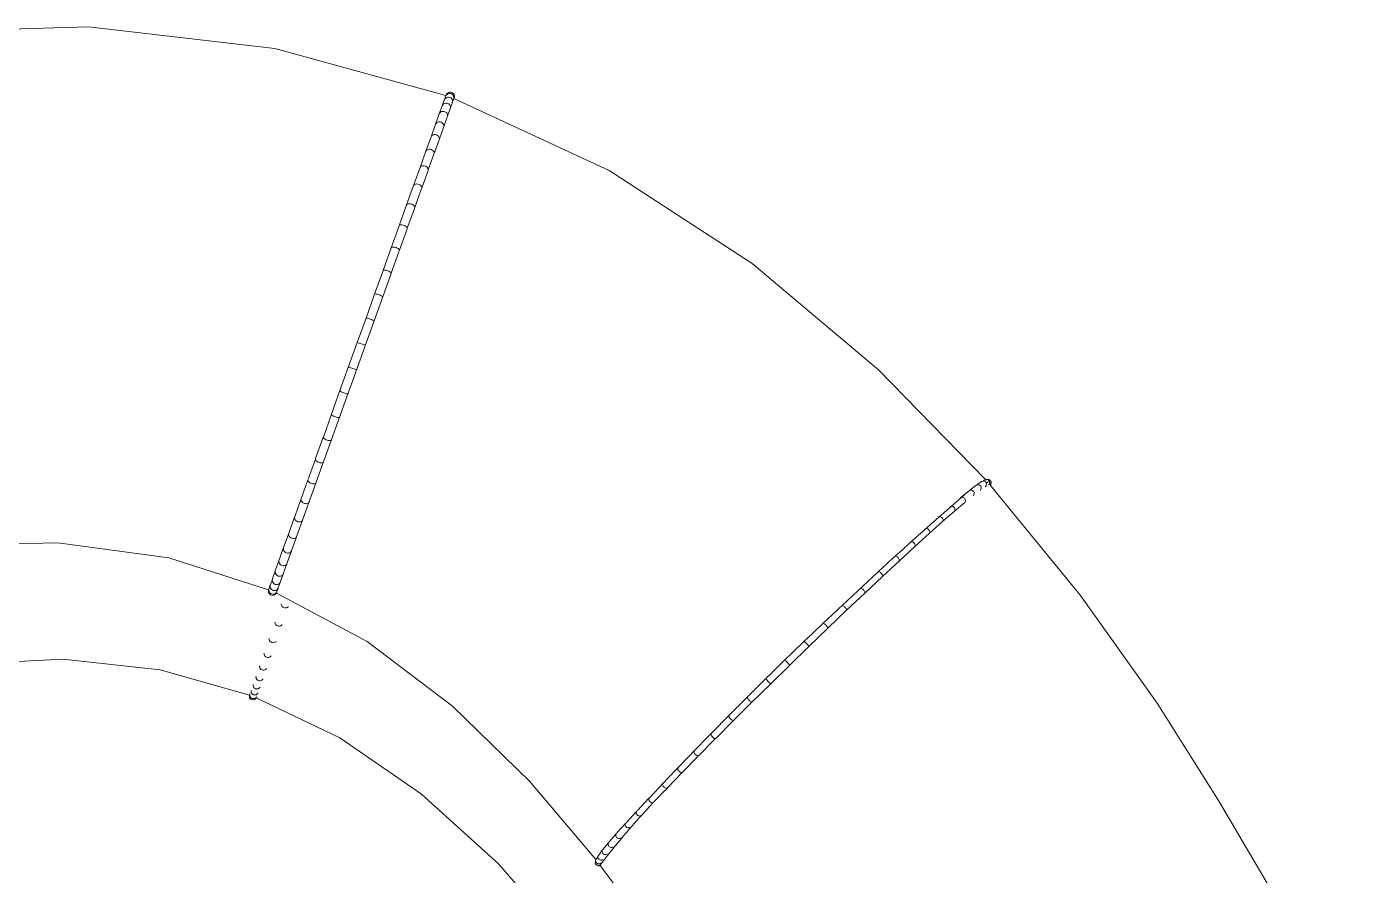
# Model space of a CAD drawing. Header units: millimetres. Extents: x 7998 to 72132, y -12523 to 5591.
# Drawn here: x 64896 to 64947.3, y -7517.2 to -7484.6 of the extents above; entities that cross this region are included whole.
import ezdxf

# ---------------------------------------------------------------- set-up
doc = ezdxf.new("R2010")
doc.units = ezdxf.units.MM
doc.layers.add('Xray_Furniture Temporary', color=23, linetype='Continuous', lineweight=15)

msp = doc.modelspace()

# ---------------------------------------------------------------- linework, layer by layer
at = {"layer": 'Xray_Furniture Temporary', "lineweight": 0}
for p, q in [((64898.342, -7484.629), (64890.963, -7484.844)), ((64905.49, -7485.461), (64898.342, -7484.629)), ((64912.057, -7487.264), (64905.49, -7485.461)), ((64911.996, -7487.429), (64912.045, -7487.292)), ((64912.057, -7487.264), (64912.045, -7487.292)), ((64912.062, -7487.246), (64912.057, -7487.264)), ((64912.068, -7487.255), (64912.057, -7487.264)), ((64912.061, -7487.266), (64912.057, -7487.264)), ((64912.068, -7487.255), (64912.061, -7487.266)), ((64912.084, -7487.208), (64912.062, -7487.246)), ((64912.099, -7487.224), (64912.068, -7487.255)), ((64912.116, -7487.177), (64912.084, -7487.208)), ((64912.137, -7487.202), (64912.099, -7487.224)), ((64912.154, -7487.155), (64912.116, -7487.177)), ((64912.179, -7487.19), (64912.137, -7487.202)), ((64912.196, -7487.143), (64912.154, -7487.155)), ((64912.222, -7487.189), (64912.179, -7487.19)), ((64912.239, -7487.143), (64912.196, -7487.143)), ((64912.264, -7487.2), (64912.222, -7487.189)), ((64912.281, -7487.153), (64912.239, -7487.143)), ((64912.302, -7487.221), (64912.264, -7487.2)), ((64912.318, -7487.174), (64912.281, -7487.153)), ((64912.332, -7487.252), (64912.302, -7487.221)), ((64912.349, -7487.205), (64912.318, -7487.174)), ((64912.353, -7487.289), (64912.332, -7487.252)), ((64912.37, -7487.242), (64912.349, -7487.205)), ((64912.364, -7487.33), (64912.353, -7487.289)), ((64912.381, -7487.284), (64912.37, -7487.242)), ((64912.38, -7487.327), (64912.381, -7487.284)), ((64911.803, -7487.968), (64911.915, -7487.655)), ((64911.915, -7487.655), (64911.991, -7487.447)), ((64911.937, -7487.619), (64911.915, -7487.655)), ((64911.968, -7487.589), (64911.937, -7487.619)), ((64912.005, -7487.568), (64911.968, -7487.589)), ((64911.996, -7487.429), (64911.991, -7487.447)), ((64912.018, -7487.392), (64911.996, -7487.429)), ((64912.047, -7487.557), (64912.005, -7487.568)), ((64912.049, -7487.362), (64912.018, -7487.392)), ((64912.09, -7487.557), (64912.047, -7487.557)), ((64912.087, -7487.34), (64912.049, -7487.362)), ((64912.129, -7487.329), (64912.087, -7487.34)), ((64912.132, -7487.568), (64912.09, -7487.557)), ((64912.12, -7488.051), (64912.221, -7487.778)), ((64912.173, -7487.328), (64912.129, -7487.329)), ((64912.17, -7487.589), (64912.132, -7487.568)), ((64912.2, -7487.619), (64912.17, -7487.589)), ((64912.214, -7487.339), (64912.173, -7487.328)), ((64912.222, -7487.655), (64912.2, -7487.619)), ((64912.252, -7487.36), (64912.214, -7487.339)), ((64912.221, -7487.778), (64912.233, -7487.737)), ((64912.233, -7487.695), (64912.222, -7487.655)), ((64912.233, -7487.737), (64912.298, -7487.559)), ((64912.233, -7487.737), (64912.233, -7487.695)), ((64912.282, -7487.39), (64912.252, -7487.36)), ((64912.304, -7487.427), (64912.282, -7487.39)), ((64912.298, -7487.559), (64912.302, -7487.552)), ((64912.302, -7487.552), (64912.314, -7487.511)), ((64912.314, -7487.468), (64912.304, -7487.427)), ((64912.314, -7487.511), (64912.347, -7487.423)), ((64912.314, -7487.511), (64912.314, -7487.468)), ((64912.347, -7487.423), (64912.352, -7487.416)), ((64912.352, -7487.416), (64912.363, -7487.374)), ((64912.363, -7487.374), (64912.368, -7487.369)), ((64912.363, -7487.374), (64918.326, -7490.14)), ((64912.368, -7487.369), (64912.364, -7487.33)), ((64912.364, -7487.377), (64912.368, -7487.369)), ((64912.368, -7487.369), (64912.38, -7487.327)), ((64911.66, -7488.367), (64911.803, -7487.968)), ((64911.71, -7488.306), (64911.68, -7488.333)), ((64911.747, -7488.287), (64911.71, -7488.306)), ((64911.788, -7488.278), (64911.747, -7488.287)), ((64911.831, -7488.279), (64911.788, -7488.278)), ((64911.824, -7487.933), (64911.803, -7487.968)), ((64911.854, -7487.905), (64911.824, -7487.933)), ((64911.873, -7488.29), (64911.831, -7488.279)), ((64911.891, -7487.885), (64911.854, -7487.905)), ((64911.91, -7488.31), (64911.873, -7488.29)), ((64911.933, -7487.874), (64911.891, -7487.885)), ((64911.941, -7488.339), (64911.91, -7488.31)), ((64911.976, -7487.875), (64911.933, -7487.874)), ((64912.018, -7487.886), (64911.976, -7487.875)), ((64911.976, -7488.451), (64912.106, -7488.097)), ((64912.056, -7487.906), (64912.018, -7487.886)), ((64912.086, -7487.935), (64912.056, -7487.906)), ((64912.108, -7487.971), (64912.086, -7487.935)), ((64912.106, -7488.097), (64912.109, -7488.091)), ((64912.12, -7488.01), (64912.108, -7487.971)), ((64912.109, -7488.091), (64912.12, -7488.051)), ((64912.12, -7488.051), (64912.12, -7488.01)), ((64911.488, -7488.845), (64911.66, -7488.367)), ((64911.508, -7488.814), (64911.488, -7488.845)), ((64911.537, -7488.788), (64911.508, -7488.814)), ((64911.573, -7488.771), (64911.537, -7488.788)), ((64911.614, -7488.763), (64911.573, -7488.771)), ((64911.657, -7488.765), (64911.614, -7488.763)), ((64911.698, -7488.776), (64911.657, -7488.765)), ((64911.68, -7488.333), (64911.66, -7488.367)), ((64911.736, -7488.796), (64911.698, -7488.776)), ((64911.767, -7488.824), (64911.736, -7488.796)), ((64911.79, -7488.857), (64911.767, -7488.824)), ((64911.804, -7488.931), (64911.966, -7488.489)), ((64911.964, -7488.373), (64911.941, -7488.339)), ((64911.976, -7488.412), (64911.964, -7488.373)), ((64911.966, -7488.489), (64911.976, -7488.451)), ((64911.976, -7488.451), (64911.976, -7488.412)), ((64911.289, -7489.4), (64911.488, -7488.845)), ((64911.336, -7489.347), (64911.308, -7489.37)), ((64911.372, -7489.331), (64911.336, -7489.347)), ((64911.412, -7489.325), (64911.372, -7489.331)), ((64911.455, -7489.327), (64911.412, -7489.325)), ((64911.496, -7489.338), (64911.455, -7489.327)), ((64911.534, -7489.358), (64911.496, -7489.338)), ((64911.604, -7489.487), (64911.794, -7488.967)), ((64911.802, -7488.894), (64911.79, -7488.857)), ((64911.794, -7488.967), (64911.804, -7488.931)), ((64911.804, -7488.931), (64911.802, -7488.894)), ((64911.064, -7490.024), (64911.289, -7489.4)), ((64911.308, -7489.37), (64911.289, -7489.4)), ((64911.379, -7490.113), (64911.596, -7489.52)), ((64911.566, -7489.385), (64911.534, -7489.358)), ((64911.589, -7489.417), (64911.566, -7489.385)), ((64911.602, -7489.451), (64911.589, -7489.417)), ((64911.596, -7489.52), (64911.604, -7489.487)), ((64911.604, -7489.487), (64911.602, -7489.451)), ((64910.816, -7490.714), (64911.064, -7490.024)), ((64911.082, -7489.997), (64911.064, -7490.024)), ((64911.11, -7489.977), (64911.082, -7489.997)), ((64911.145, -7489.963), (64911.11, -7489.977)), ((64911.131, -7490.805), (64911.371, -7490.144)), ((64911.185, -7489.958), (64911.145, -7489.963)), ((64911.227, -7489.961), (64911.185, -7489.958)), ((64911.268, -7489.973), (64911.227, -7489.961)), ((64911.306, -7489.992), (64911.268, -7489.973)), ((64911.338, -7490.018), (64911.306, -7489.992)), ((64911.362, -7490.048), (64911.338, -7490.018)), ((64911.376, -7490.08), (64911.362, -7490.048)), ((64911.371, -7490.144), (64911.379, -7490.113)), ((64911.379, -7490.113), (64911.376, -7490.08)), ((64918.326, -7490.14), (64923.812, -7493.713)), ((64910.548, -7491.462), (64910.816, -7490.714)), ((64910.834, -7490.69), (64910.816, -7490.714)), ((64910.86, -7490.672), (64910.834, -7490.69)), ((64910.894, -7490.661), (64910.86, -7490.672)), ((64910.861, -7491.555), (64911.124, -7490.833)), ((64910.933, -7490.657), (64910.894, -7490.661)), ((64910.975, -7490.662), (64910.933, -7490.657)), ((64911.017, -7490.674), (64910.975, -7490.662)), ((64911.055, -7490.692), (64911.017, -7490.674)), ((64911.087, -7490.717), (64911.055, -7490.692)), ((64911.112, -7490.745), (64911.087, -7490.717)), ((64911.127, -7490.775), (64911.112, -7490.745)), ((64911.124, -7490.833), (64911.131, -7490.805)), ((64911.131, -7490.805), (64911.127, -7490.775)), ((64910.261, -7492.26), (64910.548, -7491.462)), ((64910.564, -7491.441), (64910.548, -7491.462)), ((64910.589, -7491.426), (64910.564, -7491.441)), ((64910.574, -7492.356), (64910.844, -7491.614)), ((64910.623, -7491.417), (64910.589, -7491.426)), ((64910.661, -7491.415), (64910.623, -7491.417)), ((64910.702, -7491.421), (64910.661, -7491.415)), ((64910.744, -7491.433), (64910.702, -7491.421)), ((64910.782, -7491.452), (64910.744, -7491.433)), ((64910.815, -7491.475), (64910.782, -7491.452)), ((64910.84, -7491.501), (64910.815, -7491.475)), ((64910.856, -7491.528), (64910.84, -7491.501)), ((64910.844, -7491.614), (64910.856, -7491.58)), ((64910.861, -7491.555), (64910.856, -7491.528)), ((64910.856, -7491.58), (64910.861, -7491.555)), ((64909.959, -7493.101), (64910.261, -7492.26)), ((64910.276, -7492.243), (64910.261, -7492.26)), ((64910.27, -7493.2), (64910.556, -7492.414)), ((64910.3, -7492.231), (64910.276, -7492.243)), ((64910.332, -7492.225), (64910.3, -7492.231)), ((64910.37, -7492.225), (64910.332, -7492.225)), ((64910.411, -7492.232), (64910.37, -7492.225)), ((64910.452, -7492.244), (64910.411, -7492.232)), ((64910.491, -7492.262), (64910.452, -7492.244)), ((64910.524, -7492.284), (64910.491, -7492.262)), ((64910.55, -7492.308), (64910.524, -7492.284)), ((64910.567, -7492.332), (64910.55, -7492.308)), ((64910.556, -7492.414), (64910.565, -7492.39)), ((64910.574, -7492.356), (64910.567, -7492.332)), ((64910.569, -7492.379), (64910.574, -7492.356)), ((64909.644, -7493.978), (64909.959, -7493.101)), ((64909.955, -7494.079), (64910.254, -7493.256)), ((64909.972, -7493.088), (64909.959, -7493.101)), ((64909.996, -7493.079), (64909.972, -7493.088)), ((64910.027, -7493.076), (64909.996, -7493.079)), ((64910.064, -7493.078), (64910.027, -7493.076)), ((64910.104, -7493.086), (64910.064, -7493.078)), ((64910.145, -7493.099), (64910.104, -7493.086)), ((64910.184, -7493.116), (64910.145, -7493.099)), ((64910.218, -7493.136), (64910.184, -7493.116)), ((64910.245, -7493.158), (64910.218, -7493.136)), ((64910.263, -7493.18), (64910.245, -7493.158)), ((64910.254, -7493.256), (64910.263, -7493.231)), ((64910.27, -7493.2), (64910.263, -7493.18)), ((64910.267, -7493.218), (64910.27, -7493.2)), ((64909.656, -7493.968), (64909.644, -7493.978)), ((64909.678, -7493.963), (64909.656, -7493.968)), ((64909.708, -7493.963), (64909.678, -7493.963)), ((64909.744, -7493.968), (64909.708, -7493.963)), ((64909.784, -7493.977), (64909.744, -7493.968)), ((64923.812, -7493.713), (64928.663, -7497.783)), ((64905.55, -7506.324), (64909.938, -7494.134)), ((64909.32, -7494.881), (64909.644, -7493.978)), ((64909.825, -7493.99), (64909.784, -7493.977)), ((64909.864, -7494.007), (64909.825, -7493.99)), ((64909.899, -7494.025), (64909.864, -7494.007)), ((64909.927, -7494.044), (64909.899, -7494.025)), ((64909.946, -7494.063), (64909.927, -7494.044)), ((64909.938, -7494.134), (64909.948, -7494.107)), ((64909.955, -7494.079), (64909.946, -7494.063)), ((64909.953, -7494.093), (64909.955, -7494.079)), ((64908.989, -7495.802), (64909.32, -7494.881)), ((64909.33, -7494.875), (64909.32, -7494.881)), ((64909.351, -7494.874), (64909.33, -7494.875)), ((64909.38, -7494.877), (64909.351, -7494.874)), ((64909.415, -7494.884), (64909.38, -7494.877)), ((64909.455, -7494.895), (64909.415, -7494.884)), ((64909.495, -7494.909), (64909.455, -7494.895)), ((64909.535, -7494.924), (64909.495, -7494.909)), ((64909.57, -7494.941), (64909.535, -7494.924)), ((64909.599, -7494.957), (64909.57, -7494.941)), ((64909.619, -7494.973), (64909.599, -7494.957)), ((64909.629, -7494.985), (64909.619, -7494.973)), ((64909.629, -7494.994), (64909.629, -7494.985)), ((64908.655, -7496.731), (64908.989, -7495.802)), ((64908.998, -7495.8), (64908.989, -7495.802)), ((64909.017, -7495.803), (64908.998, -7495.8)), ((64909.045, -7495.809), (64909.017, -7495.803)), ((64909.079, -7495.818), (64909.045, -7495.809)), ((64909.118, -7495.831), (64909.079, -7495.818)), ((64909.159, -7495.845), (64909.118, -7495.831)), ((64909.199, -7495.86), (64909.159, -7495.845)), ((64909.234, -7495.875), (64909.199, -7495.86)), ((64909.264, -7495.889), (64909.234, -7495.875)), ((64909.286, -7495.9), (64909.264, -7495.889)), ((64909.297, -7495.909), (64909.286, -7495.9)), ((64909.299, -7495.914), (64909.297, -7495.909)), ((64908.321, -7497.661), (64908.655, -7496.731)), ((64908.965, -7496.843), (64908.655, -7496.731)), ((64907.99, -7498.582), (64908.321, -7497.661)), ((64908.327, -7497.668), (64908.321, -7497.661)), ((64908.344, -7497.678), (64908.327, -7497.668)), ((64908.369, -7497.691), (64908.344, -7497.678)), ((64908.402, -7497.706), (64908.369, -7497.691)), ((64908.439, -7497.721), (64908.402, -7497.706)), ((64908.48, -7497.736), (64908.439, -7497.721)), ((64908.52, -7497.749), (64908.48, -7497.736)), ((64908.557, -7497.761), (64908.52, -7497.749)), ((64908.589, -7497.769), (64908.557, -7497.761)), ((64908.613, -7497.774), (64908.589, -7497.769)), ((64908.627, -7497.774), (64908.613, -7497.774)), ((64908.631, -7497.772), (64908.627, -7497.774)), ((64928.663, -7497.783), (64932.759, -7501.995)), ((64907.666, -7499.485), (64907.99, -7498.582)), ((64907.995, -7498.593), (64907.99, -7498.582)), ((64908.01, -7498.607), (64907.995, -7498.593)), ((64908.034, -7498.623), (64908.01, -7498.607)), ((64908.066, -7498.64), (64908.034, -7498.623)), ((64908.103, -7498.657), (64908.066, -7498.64)), ((64908.143, -7498.672), (64908.103, -7498.657)), ((64908.184, -7498.685), (64908.143, -7498.672)), ((64908.222, -7498.695), (64908.184, -7498.685)), ((64908.254, -7498.7), (64908.222, -7498.695)), ((64908.279, -7498.701), (64908.254, -7498.7)), ((64908.296, -7498.698), (64908.279, -7498.701)), ((64908.3, -7498.692), (64908.296, -7498.698)), ((64907.351, -7500.361), (64907.666, -7499.485)), ((64907.669, -7499.5), (64907.666, -7499.485)), ((64907.683, -7499.518), (64907.669, -7499.5)), ((64907.706, -7499.537), (64907.683, -7499.518)), ((64907.737, -7499.556), (64907.706, -7499.537)), ((64907.774, -7499.574), (64907.737, -7499.556)), ((64907.814, -7499.59), (64907.774, -7499.574)), ((64907.854, -7499.602), (64907.814, -7499.59)), ((64907.893, -7499.61), (64907.854, -7499.602)), ((64907.926, -7499.613), (64907.893, -7499.61)), ((64907.953, -7499.611), (64907.926, -7499.613)), ((64907.97, -7499.604), (64907.953, -7499.611)), ((64907.976, -7499.596), (64907.97, -7499.604)), ((64907.056, -7501.18), (64907.349, -7500.367)), ((64907.349, -7500.367), (64907.351, -7500.361)), ((64907.353, -7500.38), (64907.349, -7500.367)), ((64907.365, -7500.402), (64907.353, -7500.38)), ((64907.387, -7500.424), (64907.365, -7500.402)), ((64907.417, -7500.446), (64907.387, -7500.424)), ((64907.454, -7500.465), (64907.417, -7500.446)), ((64907.494, -7500.481), (64907.454, -7500.465)), ((64907.534, -7500.493), (64907.494, -7500.481)), ((64907.573, -7500.499), (64907.534, -7500.493)), ((64907.608, -7500.5), (64907.573, -7500.499)), ((64907.635, -7500.494), (64907.608, -7500.5)), ((64907.654, -7500.483), (64907.635, -7500.494)), ((64907.66, -7500.473), (64907.654, -7500.483)), ((64906.77, -7501.978), (64907.047, -7501.207)), ((64907.047, -7501.207), (64907.049, -7501.202)), ((64907.049, -7501.225), (64907.047, -7501.207)), ((64907.049, -7501.202), (64907.056, -7501.18)), ((64907.06, -7501.25), (64907.049, -7501.225)), ((64907.081, -7501.275), (64907.06, -7501.25)), ((64907.111, -7501.299), (64907.081, -7501.275)), ((64907.147, -7501.32), (64907.111, -7501.299)), ((64907.186, -7501.336), (64907.147, -7501.32)), ((64907.227, -7501.347), (64907.186, -7501.336)), ((64907.267, -7501.352), (64907.227, -7501.347)), ((64907.302, -7501.35), (64907.267, -7501.352)), ((64907.331, -7501.342), (64907.302, -7501.35)), ((64907.352, -7501.33), (64907.331, -7501.342)), ((64907.352, -7501.33), (64907.358, -7501.315)), ((64906.501, -7502.726), (64906.76, -7502.005)), ((64906.76, -7502.005), (64906.762, -7502)), ((64906.761, -7502.027), (64906.76, -7502.005)), ((64906.771, -7502.055), (64906.761, -7502.027)), ((64906.791, -7502.083), (64906.771, -7502.055)), ((64906.82, -7502.109), (64906.791, -7502.083)), ((64906.855, -7502.131), (64906.82, -7502.109)), ((64906.895, -7502.147), (64906.855, -7502.131)), ((64906.936, -7502.158), (64906.895, -7502.147)), ((64906.976, -7502.161), (64906.936, -7502.158)), ((64907.012, -7502.157), (64906.976, -7502.161)), ((64907.042, -7502.146), (64907.012, -7502.157)), ((64907.065, -7502.128), (64907.042, -7502.146)), ((64907.065, -7502.128), (64907.07, -7502.114)), ((64932.419, -7502.207), (64932.618, -7502.069)), ((64932.647, -7502.056), (64932.618, -7502.069)), ((64932.647, -7502.056), (64932.747, -7502)), ((64932.678, -7502.051), (64932.647, -7502.056)), ((64932.709, -7502.054), (64932.678, -7502.051)), ((64932.738, -7502.065), (64932.709, -7502.054)), ((64932.747, -7502), (64932.725, -7502.019)), ((64932.763, -7502.084), (64932.738, -7502.065)), ((64932.759, -7501.995), (64932.747, -7502)), ((64932.777, -7501.987), (64932.759, -7501.995)), ((64932.759, -7501.995), (64932.767, -7502.004)), ((64932.783, -7502.109), (64932.763, -7502.084)), ((64932.808, -7501.982), (64932.777, -7501.987)), ((64932.779, -7502.017), (64932.783, -7502.02)), ((64932.802, -7502.005), (64932.783, -7502.02)), ((64932.783, -7502.02), (64932.797, -7502.034)), ((64932.795, -7502.138), (64932.783, -7502.109)), ((64932.809, -7502.105), (64932.786, -7502.117)), ((64932.8, -7502.17), (64932.795, -7502.138)), ((64932.796, -7502.202), (64932.8, -7502.17)), ((64932.835, -7501.988), (64932.808, -7501.982)), ((64932.856, -7502.106), (64932.809, -7502.105)), ((64932.835, -7501.988), (64932.819, -7501.995)), ((64932.839, -7501.985), (64932.835, -7501.988)), ((64932.844, -7501.987), (64932.839, -7501.985)), ((64932.84, -7502.079), (64932.863, -7502.102)), ((64932.844, -7501.987), (64932.866, -7501.983)), ((64932.869, -7501.996), (64932.844, -7501.987)), ((64932.898, -7501.986), (64932.866, -7501.983)), ((64932.894, -7502.015), (64932.869, -7501.996)), ((64932.882, -7502.059), (64932.877, -7502.059)), ((64932.912, -7502.07), (64932.882, -7502.059)), ((64932.913, -7502.039), (64932.894, -7502.015)), ((64932.895, -7502.189), (64932.914, -7502.163)), ((64932.927, -7501.997), (64932.898, -7501.986)), ((64932.916, -7502.074), (64932.912, -7502.07)), ((64932.926, -7502.069), (64932.913, -7502.039)), ((64932.914, -7502.163), (64932.926, -7502.133)), ((64932.927, -7502.082), (64932.926, -7502.069)), ((64932.926, -7502.133), (64932.93, -7502.1)), ((64932.952, -7502.016), (64932.927, -7501.997)), ((64932.937, -7502.089), (64932.927, -7502.082)), ((64932.93, -7502.1), (64932.927, -7502.082)), ((64932.946, -7502.101), (64932.937, -7502.089)), ((64932.972, -7502.041), (64932.952, -7502.016)), ((64932.953, -7502.19), (64932.972, -7502.164)), ((64932.969, -7502.143), (64932.965, -7502.133)), ((64932.972, -7502.164), (64932.969, -7502.143)), ((64932.969, -7502.207), (64932.973, -7502.175)), ((64932.984, -7502.07), (64932.972, -7502.041)), ((64932.972, -7502.164), (64932.984, -7502.134)), ((64932.973, -7502.175), (64932.972, -7502.164)), ((64932.988, -7502.102), (64932.984, -7502.07)), ((64932.984, -7502.134), (64932.988, -7502.102)), ((64931.817, -7502.687), (64931.796, -7502.704)), ((64931.817, -7502.687), (64932.151, -7502.414)), ((64931.843, -7502.676), (64931.817, -7502.687)), ((64931.872, -7502.672), (64931.843, -7502.676)), ((64931.902, -7502.677), (64931.872, -7502.672)), ((64931.93, -7502.689), (64931.902, -7502.677)), ((64931.955, -7502.708), (64931.93, -7502.689)), ((64932.151, -7502.414), (64932.397, -7502.225)), ((64932.178, -7502.402), (64932.151, -7502.414)), ((64932.208, -7502.397), (64932.178, -7502.402)), ((64932.238, -7502.401), (64932.208, -7502.397)), ((64932.267, -7502.413), (64932.238, -7502.401)), ((64932.292, -7502.432), (64932.267, -7502.413)), ((64932.29, -7502.61), (64932.3, -7502.601)), ((64932.312, -7502.456), (64932.292, -7502.432)), ((64932.3, -7502.601), (64932.317, -7502.576)), ((64932.325, -7502.485), (64932.312, -7502.456)), ((64932.317, -7502.576), (64932.327, -7502.547)), ((64932.33, -7502.516), (64932.325, -7502.485)), ((64932.327, -7502.547), (64932.33, -7502.516)), ((64932.419, -7502.207), (64932.397, -7502.225)), ((64932.447, -7502.195), (64932.419, -7502.207)), ((64932.477, -7502.19), (64932.447, -7502.195)), ((64932.508, -7502.193), (64932.477, -7502.19)), ((64932.537, -7502.205), (64932.508, -7502.193)), ((64932.562, -7502.223), (64932.537, -7502.205)), ((64932.557, -7502.404), (64932.567, -7502.395)), ((64932.582, -7502.248), (64932.562, -7502.223)), ((64932.567, -7502.395), (64932.585, -7502.37)), ((64932.594, -7502.277), (64932.582, -7502.248)), ((64932.585, -7502.37), (64932.596, -7502.34)), ((64932.599, -7502.309), (64932.594, -7502.277)), ((64932.596, -7502.34), (64932.599, -7502.309)), ((64932.755, -7502.266), (64932.766, -7502.258)), ((64932.766, -7502.258), (64932.785, -7502.232)), ((64932.785, -7502.232), (64932.796, -7502.202)), ((64932.885, -7502.197), (64932.895, -7502.189)), ((64932.941, -7502.199), (64932.953, -7502.19)), ((64932.962, -7502.223), (64932.941, -7502.199)), ((64932.962, -7502.223), (64932.969, -7502.207)), ((64936.414, -7506.438), (64932.962, -7502.223)), ((64906.253, -7503.417), (64906.492, -7502.752)), ((64906.492, -7502.752), (64906.494, -7502.748)), ((64906.492, -7502.778), (64906.492, -7502.752)), ((64906.501, -7502.809), (64906.492, -7502.778)), ((64906.52, -7502.839), (64906.501, -7502.809)), ((64906.548, -7502.867), (64906.52, -7502.839)), ((64906.583, -7502.89), (64906.548, -7502.867)), ((64906.622, -7502.907), (64906.583, -7502.89)), ((64906.664, -7502.917), (64906.622, -7502.907)), ((64906.704, -7502.919), (64906.664, -7502.917)), ((64906.741, -7502.913), (64906.704, -7502.919)), ((64906.772, -7502.899), (64906.741, -7502.913)), ((64906.794, -7502.878), (64906.772, -7502.899)), ((64906.794, -7502.878), (64906.797, -7502.876)), ((64906.797, -7502.876), (64906.801, -7502.864)), ((64931.401, -7503.04), (64931.409, -7503.033)), ((64931.42, -7503.025), (64931.409, -7503.033)), ((64931.445, -7503.014), (64931.42, -7503.025)), ((64931.473, -7503.011), (64931.445, -7503.014)), ((64931.502, -7503.016), (64931.473, -7503.011)), ((64931.529, -7503.029), (64931.502, -7503.016)), ((64931.554, -7503.048), (64931.529, -7503.029)), ((64931.574, -7503.072), (64931.554, -7503.048)), ((64931.57, -7503.21), (64931.966, -7502.874)), ((64931.57, -7503.21), (64931.585, -7503.187)), ((64931.588, -7503.1), (64931.574, -7503.072)), ((64931.585, -7503.187), (64931.594, -7503.16)), ((64931.594, -7503.13), (64931.588, -7503.1)), ((64931.594, -7503.16), (64931.594, -7503.13)), ((64931.974, -7502.732), (64931.955, -7502.708)), ((64931.966, -7502.874), (64931.983, -7502.85)), ((64931.988, -7502.761), (64931.974, -7502.732)), ((64931.983, -7502.85), (64931.992, -7502.822)), ((64931.994, -7502.791), (64931.988, -7502.761)), ((64931.992, -7502.822), (64931.994, -7502.791)), ((64906.021, -7504.063), (64906.236, -7503.464)), ((64906.236, -7503.464), (64906.245, -7503.441)), ((64906.243, -7503.471), (64906.246, -7503.438)), ((64906.251, -7503.504), (64906.243, -7503.471)), ((64906.269, -7503.537), (64906.251, -7503.504)), ((64906.296, -7503.566), (64906.269, -7503.537)), ((64906.331, -7503.591), (64906.296, -7503.566)), ((64906.37, -7503.608), (64906.331, -7503.591)), ((64906.412, -7503.617), (64906.37, -7503.608)), ((64906.453, -7503.618), (64906.412, -7503.617)), ((64906.491, -7503.61), (64906.453, -7503.618)), ((64906.522, -7503.594), (64906.491, -7503.61)), ((64906.545, -7503.57), (64906.522, -7503.594)), ((64906.545, -7503.57), (64906.549, -7503.566)), ((64906.549, -7503.566), (64906.552, -7503.556)), ((64930.608, -7504.06), (64931.116, -7503.607)), ((64930.947, -7503.436), (64930.956, -7503.428)), ((64930.956, -7503.428), (64930.964, -7503.422)), ((64930.988, -7503.412), (64930.964, -7503.422)), ((64931.015, -7503.411), (64930.988, -7503.412)), ((64931.043, -7503.416), (64931.015, -7503.411)), ((64931.07, -7503.429), (64931.043, -7503.416)), ((64931.095, -7503.449), (64931.07, -7503.429)), ((64931.115, -7503.473), (64931.095, -7503.449)), ((64931.129, -7503.501), (64931.115, -7503.473)), ((64931.116, -7503.607), (64931.57, -7503.21)), ((64931.116, -7503.607), (64931.13, -7503.585)), ((64931.136, -7503.53), (64931.129, -7503.501)), ((64931.13, -7503.585), (64931.137, -7503.559)), ((64931.137, -7503.559), (64931.136, -7503.53)), ((64906.013, -7504.085), (64905.815, -7504.637)), ((64906.013, -7504.085), (64906.02, -7504.067)), ((64906.017, -7504.098), (64906.02, -7504.067)), ((64906.025, -7504.134), (64906.017, -7504.098)), ((64906.02, -7504.067), (64906.021, -7504.063)), ((64906.042, -7504.169), (64906.025, -7504.134)), ((64906.069, -7504.2), (64906.042, -7504.169)), ((64906.103, -7504.225), (64906.069, -7504.2)), ((64906.143, -7504.242), (64906.103, -7504.225)), ((64906.296, -7504.222), (64906.264, -7504.241)), ((64906.32, -7504.197), (64906.296, -7504.222)), ((64906.324, -7504.19), (64906.32, -7504.197)), ((64906.324, -7504.19), (64906.327, -7504.182)), ((64930.049, -7504.565), (64930.608, -7504.06)), ((64930.454, -7503.876), (64930.44, -7503.888)), ((64930.477, -7503.868), (64930.454, -7503.876)), ((64930.503, -7503.867), (64930.477, -7503.868)), ((64930.53, -7503.874), (64930.503, -7503.867)), ((64930.556, -7503.887), (64930.53, -7503.874)), ((64930.58, -7503.907), (64930.556, -7503.887)), ((64930.6, -7503.931), (64930.58, -7503.907)), ((64930.615, -7503.958), (64930.6, -7503.931)), ((64930.608, -7504.06), (64930.62, -7504.039)), ((64930.624, -7503.987), (64930.615, -7503.958)), ((64930.62, -7504.039), (64930.625, -7504.014)), ((64930.625, -7504.014), (64930.624, -7503.987)), ((64892.717, -7504.525), (64897.16, -7504.413)), ((64897.16, -7504.413), (64901.419, -7504.997)), ((64905.815, -7504.637), (64905.644, -7505.112)), ((64905.818, -7504.654), (64905.815, -7504.637)), ((64905.824, -7504.692), (64905.818, -7504.654)), ((64905.841, -7504.729), (64905.824, -7504.692)), ((64905.867, -7504.761), (64905.841, -7504.729)), ((64906.125, -7504.745), (64906.127, -7504.738)), ((64906.184, -7504.251), (64906.143, -7504.242)), ((64906.226, -7504.251), (64906.184, -7504.251)), ((64906.264, -7504.241), (64906.226, -7504.251)), ((64929.447, -7505.118), (64930.049, -7504.565)), ((64929.894, -7504.383), (64929.882, -7504.393)), ((64929.915, -7504.376), (64929.894, -7504.383)), ((64929.94, -7504.377), (64929.915, -7504.376)), ((64929.966, -7504.384), (64929.94, -7504.377)), ((64929.991, -7504.398), (64929.966, -7504.384)), ((64930.015, -7504.418), (64929.991, -7504.398)), ((64930.035, -7504.442), (64930.015, -7504.418)), ((64930.051, -7504.469), (64930.035, -7504.442)), ((64930.049, -7504.565), (64930.059, -7504.546)), ((64930.06, -7504.496), (64930.051, -7504.469)), ((64930.059, -7504.546), (64930.063, -7504.523)), ((64930.063, -7504.523), (64930.06, -7504.496)), ((64901.419, -7504.997), (64905.248, -7506.216)), ((64905.507, -7505.495), (64905.644, -7505.112)), ((64905.645, -7505.135), (64905.644, -7505.112)), ((64905.651, -7505.175), (64905.645, -7505.135)), ((64905.667, -7505.213), (64905.651, -7505.175)), ((64905.693, -7505.246), (64905.667, -7505.213)), ((64905.727, -7505.273), (64905.693, -7505.246)), ((64905.901, -7504.787), (64905.867, -7504.761)), ((64905.94, -7504.805), (64905.901, -7504.787)), ((64905.947, -7505.239), (64905.923, -7505.262)), ((64905.982, -7504.813), (64905.94, -7504.805)), ((64905.947, -7505.239), (64905.948, -7505.233)), ((64905.948, -7505.233), (64905.953, -7505.223)), ((64905.953, -7505.223), (64905.955, -7505.219)), ((64906.024, -7504.812), (64905.982, -7504.813)), ((64906.063, -7504.801), (64906.024, -7504.812)), ((64906.096, -7504.78), (64906.063, -7504.801)), ((64906.121, -7504.752), (64906.096, -7504.78)), ((64906.121, -7504.752), (64906.125, -7504.745)), ((64928.806, -7505.713), (64929.447, -7505.118)), ((64929.29, -7504.937), (64929.278, -7504.947)), ((64929.31, -7504.932), (64929.29, -7504.937)), ((64929.332, -7504.934), (64929.31, -7504.932)), ((64929.357, -7504.943), (64929.332, -7504.934)), ((64929.382, -7504.957), (64929.357, -7504.943)), ((64929.406, -7504.978), (64929.382, -7504.957)), ((64929.426, -7505.001), (64929.406, -7504.978)), ((64929.442, -7505.027), (64929.426, -7505.001)), ((64929.453, -7505.054), (64929.442, -7505.027)), ((64929.447, -7505.118), (64929.455, -7505.101)), ((64929.457, -7505.079), (64929.453, -7505.054)), ((64929.455, -7505.101), (64929.457, -7505.079)), ((64905.399, -7505.796), (64905.507, -7505.495)), ((64905.501, -7505.535), (64905.507, -7505.495)), ((64905.506, -7505.576), (64905.501, -7505.535)), ((64905.522, -7505.615), (64905.506, -7505.576)), ((64905.548, -7505.65), (64905.522, -7505.615)), ((64905.582, -7505.677), (64905.548, -7505.65)), ((64905.621, -7505.695), (64905.582, -7505.677)), ((64905.663, -7505.703), (64905.621, -7505.695)), ((64905.705, -7505.7), (64905.663, -7505.703)), ((64905.745, -7505.687), (64905.705, -7505.7)), ((64905.766, -7505.291), (64905.727, -7505.273)), ((64905.779, -7505.663), (64905.745, -7505.687)), ((64905.808, -7505.299), (64905.766, -7505.291)), ((64905.805, -7505.632), (64905.779, -7505.663)), ((64905.81, -7505.622), (64905.805, -7505.632)), ((64905.85, -7505.297), (64905.808, -7505.299)), ((64905.889, -7505.284), (64905.85, -7505.297)), ((64905.923, -7505.262), (64905.889, -7505.284)), ((64928.134, -7506.343), (64928.806, -7505.713)), ((64928.648, -7505.533), (64928.638, -7505.541)), ((64928.648, -7505.533), (64928.652, -7505.528)), ((64928.666, -7505.53), (64928.652, -7505.528)), ((64928.687, -7505.533), (64928.666, -7505.53)), ((64928.71, -7505.543), (64928.687, -7505.533)), ((64928.734, -7505.559), (64928.71, -7505.543)), ((64928.758, -7505.579), (64928.734, -7505.559)), ((64928.778, -7505.603), (64928.758, -7505.579)), ((64928.795, -7505.628), (64928.778, -7505.603)), ((64928.807, -7505.653), (64928.795, -7505.628)), ((64928.806, -7505.713), (64928.813, -7505.697)), ((64928.813, -7505.677), (64928.807, -7505.653)), ((64928.813, -7505.697), (64928.813, -7505.677)), ((64905.241, -7506.26), (64905.248, -7506.216)), ((64905.245, -7506.304), (64905.241, -7506.26)), ((64905.248, -7506.216), (64905.264, -7506.17)), ((64905.258, -7506.213), (64905.264, -7506.17)), ((64905.258, -7506.217), (64905.258, -7506.213)), ((64905.262, -7506.257), (64905.258, -7506.217)), ((64905.258, -7506.217), (64905.274, -7506.224)), ((64905.277, -7506.298), (64905.262, -7506.257)), ((64905.264, -7506.17), (64905.266, -7506.165)), ((64905.266, -7506.165), (64905.314, -7506.033)), ((64905.307, -7506.076), (64905.314, -7506.033)), ((64905.311, -7506.119), (64905.307, -7506.076)), ((64905.327, -7506.16), (64905.311, -7506.119)), ((64905.317, -7506.025), (64905.395, -7505.808)), ((64905.352, -7506.195), (64905.327, -7506.16)), ((64905.385, -7506.223), (64905.352, -7506.195)), ((64905.424, -7506.242), (64905.385, -7506.223)), ((64905.388, -7505.849), (64905.395, -7505.808)), ((64905.393, -7505.892), (64905.388, -7505.849)), ((64905.409, -7505.932), (64905.393, -7505.892)), ((64905.434, -7505.967), (64905.409, -7505.932)), ((64905.467, -7506.249), (64905.424, -7506.242)), ((64905.468, -7505.994), (64905.434, -7505.967)), ((64905.509, -7506.245), (64905.467, -7506.249)), ((64905.507, -7506.013), (64905.468, -7505.994)), ((64905.549, -7506.02), (64905.507, -7506.013)), ((64905.549, -7506.231), (64905.509, -7506.245)), ((64905.591, -7506.017), (64905.549, -7506.02)), ((64905.584, -7506.206), (64905.549, -7506.231)), ((64905.611, -7506.172), (64905.584, -7506.206)), ((64905.631, -7506.003), (64905.591, -7506.017)), ((64905.611, -7506.172), (64905.614, -7506.166)), ((64905.614, -7506.166), (64905.616, -7506.161)), ((64905.665, -7505.978), (64905.631, -7506.003)), ((64905.692, -7505.946), (64905.665, -7505.978)), ((64905.698, -7505.934), (64905.692, -7505.946)), ((64927.974, -7506.165), (64927.966, -7506.172)), ((64927.989, -7506.164), (64927.974, -7506.165)), ((64928.009, -7506.169), (64927.989, -7506.164)), ((64928.031, -7506.18), (64928.009, -7506.169)), ((64928.054, -7506.197), (64928.031, -7506.18)), ((64928.077, -7506.217), (64928.054, -7506.197)), ((64928.098, -7506.241), (64928.077, -7506.217)), ((64928.116, -7506.265), (64928.098, -7506.241)), ((64928.129, -7506.289), (64928.116, -7506.265)), ((64905.26, -7506.345), (64905.245, -7506.304)), ((64905.285, -7506.381), (64905.26, -7506.345)), ((64905.302, -7506.334), (64905.277, -7506.298)), ((64905.319, -7506.409), (64905.285, -7506.381)), ((64905.335, -7506.362), (64905.302, -7506.334)), ((64905.358, -7506.427), (64905.319, -7506.409)), ((64905.374, -7506.381), (64905.335, -7506.362)), ((64905.4, -7506.435), (64905.358, -7506.427)), ((64905.417, -7506.388), (64905.374, -7506.381)), ((64905.443, -7506.431), (64905.4, -7506.435)), ((64905.459, -7506.384), (64905.417, -7506.388)), ((64905.483, -7506.415), (64905.443, -7506.431)), ((64905.499, -7506.369), (64905.459, -7506.384)), ((64905.518, -7506.39), (64905.483, -7506.415)), ((64905.534, -7506.343), (64905.499, -7506.369)), ((64905.545, -7506.356), (64905.518, -7506.39)), ((64905.539, -7506.338), (64905.534, -7506.343)), ((64905.561, -7506.31), (64905.539, -7506.338)), ((64905.55, -7506.344), (64905.539, -7506.338)), ((64905.55, -7506.344), (64905.545, -7506.356)), ((64909.028, -7508.207), (64905.55, -7506.344)), ((64905.567, -7506.298), (64905.561, -7506.31)), ((64905.738, -7506.785), (64905.741, -7506.768)), ((64905.742, -7506.811), (64905.738, -7506.785)), ((64927.435, -7507.004), (64928.134, -7506.343)), ((64928.136, -7506.311), (64928.129, -7506.289)), ((64928.134, -7506.343), (64928.138, -7506.33)), ((64928.138, -7506.33), (64928.136, -7506.311)), ((64939.348, -7510.572), (64936.414, -7506.438)), ((64905.756, -7506.836), (64905.742, -7506.811)), ((64905.777, -7506.86), (64905.756, -7506.836)), ((64905.806, -7506.881), (64905.777, -7506.86)), ((64905.838, -7506.897), (64905.806, -7506.881)), ((64905.874, -7506.906), (64905.838, -7506.897)), ((64905.909, -7506.91), (64905.874, -7506.906)), ((64905.942, -7506.906), (64905.909, -7506.91)), ((64905.97, -7506.896), (64905.942, -7506.906)), ((64905.992, -7506.881), (64905.97, -7506.896)), ((64906.001, -7506.869), (64905.992, -7506.881)), ((64906.001, -7506.869), (64906.004, -7506.862)), ((64926.718, -7507.69), (64927.435, -7507.004)), ((64927.274, -7506.828), (64927.268, -7506.832)), ((64927.287, -7506.829), (64927.274, -7506.828)), ((64927.305, -7506.836), (64927.287, -7506.829)), ((64927.325, -7506.848), (64927.305, -7506.836)), ((64927.348, -7506.865), (64927.325, -7506.848)), ((64927.37, -7506.886), (64927.348, -7506.865)), ((64927.392, -7506.91), (64927.37, -7506.886)), ((64927.41, -7506.934), (64927.392, -7506.91)), ((64927.424, -7506.956), (64927.41, -7506.934)), ((64927.434, -7506.977), (64927.424, -7506.956)), ((64927.437, -7506.993), (64927.434, -7506.977)), ((64927.435, -7507.004), (64927.437, -7506.993)), ((64905.494, -7507.481), (64905.496, -7507.468)), ((64905.497, -7507.509), (64905.494, -7507.481)), ((64905.496, -7507.468), (64905.497, -7507.463)), ((64905.51, -7507.537), (64905.497, -7507.509)), ((64905.531, -7507.563), (64905.51, -7507.537)), ((64905.559, -7507.584), (64905.531, -7507.563)), ((64905.592, -7507.6), (64905.559, -7507.584)), ((64905.627, -7507.61), (64905.592, -7507.6)), ((64905.663, -7507.612), (64905.627, -7507.61)), ((64905.696, -7507.608), (64905.663, -7507.612)), ((64905.725, -7507.596), (64905.696, -7507.608)), ((64905.747, -7507.578), (64905.725, -7507.596)), ((64905.758, -7507.564), (64905.747, -7507.578)), ((64905.758, -7507.564), (64905.76, -7507.557)), ((64925.989, -7508.392), (64926.718, -7507.69)), ((64926.555, -7507.515), (64926.55, -7507.517)), ((64926.566, -7507.518), (64926.555, -7507.515)), ((64926.582, -7507.526), (64926.566, -7507.518)), ((64926.601, -7507.54), (64926.582, -7507.526)), ((64926.622, -7507.558), (64926.601, -7507.54)), ((64926.644, -7507.58), (64926.622, -7507.558)), ((64926.666, -7507.603), (64926.644, -7507.58)), ((64926.685, -7507.626), (64926.666, -7507.603)), ((64926.701, -7507.647), (64926.685, -7507.626)), ((64926.712, -7507.666), (64926.701, -7507.647)), ((64926.718, -7507.68), (64926.712, -7507.666)), ((64926.718, -7507.69), (64926.718, -7507.68)), ((64905.269, -7508.116), (64905.273, -7508.112)), ((64905.276, -7508.142), (64905.269, -7508.116)), ((64905.273, -7508.112), (64905.276, -7508.096)), ((64905.276, -7508.096), (64905.277, -7508.093)), ((64905.288, -7508.171), (64905.276, -7508.142)), ((64905.309, -7508.198), (64905.288, -7508.171)), ((64905.336, -7508.221), (64905.309, -7508.198)), ((64905.368, -7508.237), (64905.336, -7508.221)), ((64905.404, -7508.247), (64905.368, -7508.237)), ((64905.44, -7508.248), (64905.404, -7508.247)), ((64905.473, -7508.242), (64905.44, -7508.248)), ((64905.503, -7508.229), (64905.473, -7508.242)), ((64905.526, -7508.209), (64905.503, -7508.229)), ((64905.537, -7508.192), (64905.526, -7508.209)), ((64905.537, -7508.192), (64905.539, -7508.187)), ((64912.308, -7510.682), (64909.028, -7508.207)), ((64925.833, -7508.224), (64925.824, -7508.219)), ((64925.846, -7508.234), (64925.833, -7508.224)), ((64925.864, -7508.249), (64925.846, -7508.234)), ((64925.885, -7508.268), (64925.864, -7508.249)), ((64925.907, -7508.29), (64925.885, -7508.268)), ((64925.928, -7508.313), (64925.907, -7508.29)), ((64925.948, -7508.335), (64925.928, -7508.313)), ((64905.074, -7508.671), (64905.08, -7508.654)), ((64905.079, -7508.703), (64905.074, -7508.671)), ((64905.091, -7508.734), (64905.079, -7508.703)), ((64905.111, -7508.762), (64905.091, -7508.734)), ((64905.138, -7508.785), (64905.111, -7508.762)), ((64905.17, -7508.802), (64905.138, -7508.785)), ((64905.206, -7508.811), (64905.17, -7508.802)), ((64905.242, -7508.812), (64905.206, -7508.811)), ((64905.276, -7508.805), (64905.242, -7508.812)), ((64905.306, -7508.79), (64905.276, -7508.805)), ((64905.33, -7508.768), (64905.306, -7508.79)), ((64905.335, -7508.768), (64905.33, -7508.768)), ((64905.335, -7508.768), (64905.341, -7508.75)), ((64905.341, -7508.75), (64905.343, -7508.746)), ((64925.254, -7509.104), (64925.989, -7508.392)), ((64925.965, -7508.355), (64925.948, -7508.335)), ((64925.978, -7508.372), (64925.965, -7508.355)), ((64925.986, -7508.385), (64925.978, -7508.372)), ((64925.989, -7508.392), (64925.986, -7508.385)), ((64897.355, -7508.883), (64893.487, -7509.076)), ((64901.091, -7509.293), (64897.355, -7508.883)), ((64904.517, -7510.262), (64901.091, -7509.293)), ((64904.907, -7509.15), (64904.912, -7509.135)), ((64904.907, -7509.154), (64904.907, -7509.15)), ((64904.909, -7509.188), (64904.907, -7509.154)), ((64904.92, -7509.22), (64904.909, -7509.188)), ((64904.94, -7509.249), (64904.92, -7509.22)), ((64904.967, -7509.273), (64904.94, -7509.249)), ((64904.999, -7509.29), (64904.967, -7509.273)), ((64905.035, -7509.299), (64904.999, -7509.29)), ((64905.071, -7509.3), (64905.035, -7509.299)), ((64905.106, -7509.292), (64905.071, -7509.3)), ((64905.136, -7509.275), (64905.106, -7509.292)), ((64905.16, -7509.252), (64905.136, -7509.275)), ((64905.16, -7509.252), (64905.167, -7509.247)), ((64905.167, -7509.247), (64905.172, -7509.232)), ((64924.523, -7509.82), (64925.254, -7509.104)), ((64925.254, -7509.104), (64925.087, -7508.932)), ((64904.656, -7509.872), (64904.661, -7509.85)), ((64904.657, -7509.908), (64904.656, -7509.872)), ((64904.766, -7509.556), (64904.771, -7509.536)), ((64904.768, -7509.591), (64904.766, -7509.556)), ((64904.779, -7509.624), (64904.768, -7509.591)), ((64904.798, -7509.654), (64904.779, -7509.624)), ((64904.825, -7509.679), (64904.798, -7509.654)), ((64904.857, -7509.696), (64904.825, -7509.679)), ((64904.893, -7509.705), (64904.857, -7509.696)), ((64904.929, -7509.705), (64904.893, -7509.705)), ((64904.964, -7509.696), (64904.929, -7509.705)), ((64904.995, -7509.679), (64904.964, -7509.696)), ((64905.019, -7509.654), (64904.995, -7509.679)), ((64905.019, -7509.654), (64905.027, -7509.645)), ((64905.027, -7509.645), (64905.032, -7509.633)), ((64923.8, -7510.533), (64924.523, -7509.82)), ((64924.358, -7509.66), (64924.355, -7509.649)), ((64924.369, -7509.674), (64924.358, -7509.66)), ((64924.383, -7509.693), (64924.369, -7509.674)), ((64924.402, -7509.714), (64924.383, -7509.693)), ((64924.423, -7509.736), (64924.402, -7509.714)), ((64924.445, -7509.758), (64924.423, -7509.736)), ((64924.467, -7509.779), (64924.445, -7509.758)), ((64924.487, -7509.796), (64924.467, -7509.779)), ((64924.503, -7509.81), (64924.487, -7509.796)), ((64924.516, -7509.818), (64924.503, -7509.81)), ((64924.523, -7509.82), (64924.516, -7509.818)), ((64904.511, -7510.285), (64904.517, -7510.262)), ((64904.512, -7510.322), (64904.511, -7510.285)), ((64904.522, -7510.357), (64904.512, -7510.322)), ((64904.528, -7510.265), (64904.517, -7510.262)), ((64904.541, -7510.389), (64904.522, -7510.357)), ((64904.527, -7510.238), (64904.533, -7510.215)), ((64904.528, -7510.265), (64904.527, -7510.238)), ((64904.528, -7510.275), (64904.528, -7510.265)), ((64904.538, -7510.31), (64904.528, -7510.275)), ((64904.557, -7510.342), (64904.538, -7510.31)), ((64904.584, -7510.367), (64904.557, -7510.342)), ((64904.576, -7510.1), (64904.581, -7510.077)), ((64904.577, -7510.136), (64904.576, -7510.1)), ((64904.587, -7510.171), (64904.577, -7510.136)), ((64904.616, -7510.385), (64904.584, -7510.367)), ((64904.606, -7510.202), (64904.587, -7510.171)), ((64904.632, -7510.228), (64904.606, -7510.202)), ((64904.651, -7510.394), (64904.616, -7510.385)), ((64904.665, -7510.245), (64904.632, -7510.228)), ((64904.667, -7509.942), (64904.657, -7509.908)), ((64904.7, -7510.254), (64904.665, -7510.245)), ((64904.686, -7509.973), (64904.667, -7509.942)), ((64904.713, -7509.998), (64904.686, -7509.973)), ((64904.723, -7510.382), (64904.688, -7510.393)), ((64904.737, -7510.253), (64904.7, -7510.254)), ((64904.745, -7510.015), (64904.713, -7509.998)), ((64904.755, -7510.363), (64904.723, -7510.382)), ((64904.772, -7510.243), (64904.737, -7510.253)), ((64904.764, -7510.383), (64904.738, -7510.41)), ((64904.781, -7510.024), (64904.745, -7510.015)), ((64904.764, -7510.354), (64904.755, -7510.363)), ((64904.78, -7510.337), (64904.764, -7510.354)), ((64904.764, -7510.354), (64904.776, -7510.361)), ((64904.776, -7510.361), (64904.764, -7510.383)), ((64904.803, -7510.225), (64904.772, -7510.243)), ((64904.776, -7510.361), (64907.988, -7511.897)), ((64904.793, -7510.313), (64904.78, -7510.337)), ((64904.817, -7510.024), (64904.781, -7510.024)), ((64904.829, -7510.198), (64904.803, -7510.225)), ((64904.852, -7510.014), (64904.817, -7510.024)), ((64904.829, -7510.198), (64904.839, -7510.181)), ((64904.839, -7510.181), (64904.841, -7510.176)), ((64904.884, -7509.996), (64904.852, -7510.014)), ((64904.909, -7509.97), (64904.884, -7509.996)), ((64904.921, -7509.948), (64904.909, -7509.97)), ((64923.629, -7510.366), (64923.632, -7510.362)), ((64923.632, -7510.377), (64923.629, -7510.366)), ((64923.64, -7510.393), (64923.632, -7510.377)), ((64904.567, -7510.414), (64904.541, -7510.389)), ((64904.599, -7510.432), (64904.567, -7510.414)), ((64904.635, -7510.441), (64904.599, -7510.432)), ((64904.672, -7510.44), (64904.635, -7510.441)), ((64904.688, -7510.393), (64904.651, -7510.394)), ((64904.707, -7510.429), (64904.672, -7510.44)), ((64904.738, -7510.41), (64904.707, -7510.429)), ((64915.262, -7513.553), (64912.308, -7510.682)), ((64923.093, -7511.236), (64923.8, -7510.533)), ((64923.653, -7510.413), (64923.64, -7510.393)), ((64923.671, -7510.435), (64923.653, -7510.413)), ((64923.692, -7510.457), (64923.671, -7510.435)), ((64923.714, -7510.479), (64923.692, -7510.457)), ((64923.737, -7510.499), (64923.714, -7510.479)), ((64923.758, -7510.515), (64923.737, -7510.499)), ((64923.776, -7510.527), (64923.758, -7510.515)), ((64923.79, -7510.533), (64923.776, -7510.527)), ((64923.8, -7510.533), (64923.79, -7510.533)), ((64941.713, -7514.304), (64939.348, -7510.572)), ((64922.409, -7511.922), (64923.093, -7511.236)), ((64922.92, -7511.071), (64922.925, -7511.064)), ((64922.921, -7511.084), (64922.92, -7511.071)), ((64922.927, -7511.102), (64922.921, -7511.084)), ((64922.939, -7511.122), (64922.927, -7511.102)), ((64922.956, -7511.145), (64922.939, -7511.122)), ((64922.976, -7511.168), (64922.956, -7511.145)), ((64922.999, -7511.19), (64922.976, -7511.168)), ((64923.023, -7511.209), (64922.999, -7511.19)), ((64923.045, -7511.224), (64923.023, -7511.209)), ((64923.065, -7511.234), (64923.045, -7511.224)), ((64923.081, -7511.238), (64923.065, -7511.234)), ((64923.093, -7511.236), (64923.081, -7511.238)), ((64907.988, -7511.897), (64911.121, -7514.052)), ((64922.233, -7511.774), (64922.235, -7511.758)), ((64922.238, -7511.793), (64922.233, -7511.774)), ((64922.235, -7511.758), (64922.241, -7511.75)), ((64922.248, -7511.815), (64922.238, -7511.793)), ((64922.264, -7511.839), (64922.248, -7511.815)), ((64922.284, -7511.862), (64922.264, -7511.839)), ((64922.307, -7511.884), (64922.284, -7511.862)), ((64922.331, -7511.902), (64922.307, -7511.884)), ((64922.355, -7511.916), (64922.331, -7511.902)), ((64922.377, -7511.924), (64922.355, -7511.916)), ((64922.395, -7511.926), (64922.377, -7511.924)), ((64922.409, -7511.922), (64922.395, -7511.926)), ((64922.4, -7511.931), (64922.409, -7511.922)), ((64921.575, -7512.439), (64921.579, -7512.422)), ((64921.579, -7512.422), (64921.587, -7512.412)), ((64921.755, -7512.585), (64922.38, -7511.951)), ((64921.136, -7513.217), (64921.727, -7512.613)), ((64921.578, -7512.46), (64921.575, -7512.439)), ((64921.588, -7512.484), (64921.578, -7512.46)), ((64921.603, -7512.508), (64921.588, -7512.484)), ((64921.623, -7512.532), (64921.603, -7512.508)), ((64921.646, -7512.554), (64921.623, -7512.532)), ((64921.671, -7512.571), (64921.646, -7512.554)), ((64921.696, -7512.584), (64921.671, -7512.571)), ((64921.719, -7512.59), (64921.696, -7512.584)), ((64921.739, -7512.591), (64921.719, -7512.59)), ((64921.755, -7512.585), (64921.739, -7512.591)), ((64920.558, -7513.814), (64921.109, -7513.244)), ((64920.954, -7513.075), (64920.959, -7513.056)), ((64920.955, -7513.098), (64920.954, -7513.075)), ((64920.963, -7513.122), (64920.955, -7513.098)), ((64920.959, -7513.056), (64920.969, -7513.044)), ((64920.978, -7513.148), (64920.963, -7513.122)), ((64920.997, -7513.172), (64920.978, -7513.148)), ((64921.02, -7513.193), (64920.997, -7513.172)), ((64921.046, -7513.21), (64921.02, -7513.193)), ((64921.072, -7513.221), (64921.046, -7513.21)), ((64921.097, -7513.226), (64921.072, -7513.221)), ((64921.119, -7513.225), (64921.097, -7513.226)), ((64921.127, -7513.225), (64921.119, -7513.225)), ((64921.127, -7513.225), (64921.136, -7513.217)), ((64917.813, -7516.566), (64915.262, -7513.553)), ((64920.374, -7513.675), (64920.381, -7513.654)), ((64920.374, -7513.699), (64920.374, -7513.675)), ((64920.381, -7513.725), (64920.374, -7513.699)), ((64920.381, -7513.654), (64920.393, -7513.64)), ((64920.394, -7513.751), (64920.381, -7513.725)), ((64920.414, -7513.775), (64920.394, -7513.751)), ((64920.437, -7513.796), (64920.414, -7513.775)), ((64920.463, -7513.812), (64920.437, -7513.796)), ((64920.49, -7513.823), (64920.463, -7513.812)), ((64920.516, -7513.826), (64920.49, -7513.823)), ((64920.54, -7513.823), (64920.516, -7513.826)), ((64920.55, -7513.822), (64920.54, -7513.823)), ((64920.55, -7513.822), (64920.558, -7513.814)), ((64911.121, -7514.052), (64914.068, -7516.732)), ((64919.404, -7514.683), (64919.849, -7514.21)), ((64919.84, -7514.258), (64919.841, -7514.233)), ((64919.846, -7514.285), (64919.84, -7514.258)), ((64919.841, -7514.233), (64919.849, -7514.21)), ((64919.859, -7514.312), (64919.846, -7514.285)), ((64919.849, -7514.21), (64919.865, -7514.193)), ((64919.878, -7514.337), (64919.859, -7514.312)), ((64919.901, -7514.357), (64919.878, -7514.337)), ((64919.928, -7514.373), (64919.901, -7514.357)), ((64919.956, -7514.382), (64919.928, -7514.373)), ((64919.984, -7514.385), (64919.956, -7514.382)), ((64920.008, -7514.38), (64919.984, -7514.385)), ((64920.02, -7514.377), (64920.008, -7514.38)), ((64920.02, -7514.377), (64920.027, -7514.37)), ((64941.713, -7514.304), (64947.264, -7523.725)), ((64918.983, -7515.14), (64919.371, -7514.719)), ((64919.359, -7514.769), (64919.362, -7514.743)), ((64919.364, -7514.797), (64919.359, -7514.769)), ((64919.362, -7514.743), (64919.371, -7514.719)), ((64919.377, -7514.825), (64919.364, -7514.797)), ((64919.371, -7514.719), (64919.388, -7514.7)), ((64919.396, -7514.85), (64919.377, -7514.825)), ((64919.419, -7514.87), (64919.396, -7514.85)), ((64919.447, -7514.885), (64919.419, -7514.87)), ((64919.475, -7514.894), (64919.447, -7514.885)), ((64919.504, -7514.895), (64919.475, -7514.894)), ((64919.53, -7514.889), (64919.504, -7514.895)), ((64919.543, -7514.884), (64919.53, -7514.889)), ((64919.549, -7514.878), (64919.543, -7514.884)), ((64918.622, -7515.54), (64918.951, -7515.176)), ((64918.936, -7515.228), (64918.94, -7515.201)), ((64918.941, -7515.257), (64918.936, -7515.228)), ((64918.94, -7515.201), (64918.951, -7515.176)), ((64918.952, -7515.285), (64918.941, -7515.257)), ((64918.951, -7515.176), (64918.968, -7515.155)), ((64918.971, -7515.31), (64918.952, -7515.285)), ((64918.995, -7515.331), (64918.971, -7515.31)), ((64919.023, -7515.345), (64918.995, -7515.331)), ((64919.052, -7515.353), (64919.023, -7515.345)), ((64919.082, -7515.353), (64919.052, -7515.353)), ((64919.109, -7515.346), (64919.082, -7515.353)), ((64919.122, -7515.34), (64919.109, -7515.346)), ((64919.128, -7515.334), (64919.122, -7515.34)), ((64918.067, -7516.193), (64918.295, -7515.917)), ((64918.277, -7515.973), (64918.282, -7515.944)), ((64918.28, -7516.004), (64918.277, -7515.973)), ((64918.291, -7516.032), (64918.28, -7516.004)), ((64918.282, -7515.944), (64918.295, -7515.917)), ((64918.295, -7515.917), (64918.314, -7515.894)), ((64918.314, -7515.894), (64918.59, -7515.576)), ((64918.574, -7515.631), (64918.578, -7515.602)), ((64918.578, -7515.661), (64918.574, -7515.631)), ((64918.578, -7515.602), (64918.59, -7515.576)), ((64918.589, -7515.689), (64918.578, -7515.661)), ((64918.608, -7515.714), (64918.589, -7515.689)), ((64918.59, -7515.576), (64918.609, -7515.555)), ((64918.632, -7515.735), (64918.608, -7515.714)), ((64918.66, -7515.749), (64918.632, -7515.735)), ((64918.69, -7515.756), (64918.66, -7515.749)), ((64918.72, -7515.755), (64918.69, -7515.756)), ((64918.749, -7515.747), (64918.72, -7515.755)), ((64918.763, -7515.739), (64918.749, -7515.747)), ((64918.767, -7515.735), (64918.763, -7515.739)), ((64917.822, -7516.545), (64917.834, -7516.531)), ((64917.834, -7516.531), (64917.896, -7516.431)), ((64917.89, -7516.462), (64917.896, -7516.431)), ((64917.892, -7516.493), (64917.89, -7516.462)), ((64917.903, -7516.522), (64917.892, -7516.493)), ((64917.896, -7516.431), (64917.909, -7516.403)), ((64917.921, -7516.548), (64917.903, -7516.522)), ((64917.909, -7516.403), (64918.067, -7516.193)), ((64918.048, -7516.251), (64918.054, -7516.22)), ((64918.051, -7516.282), (64918.048, -7516.251)), ((64918.062, -7516.311), (64918.051, -7516.282)), ((64918.054, -7516.22), (64918.067, -7516.193)), ((64918.08, -7516.336), (64918.062, -7516.311)), ((64918.104, -7516.356), (64918.08, -7516.336)), ((64918.133, -7516.37), (64918.104, -7516.356)), ((64918.164, -7516.376), (64918.133, -7516.37)), ((64918.196, -7516.373), (64918.164, -7516.376)), ((64918.225, -7516.363), (64918.196, -7516.373)), ((64918.242, -7516.352), (64918.225, -7516.363)), ((64918.309, -7516.058), (64918.291, -7516.032)), ((64918.333, -7516.078), (64918.309, -7516.058)), ((64918.362, -7516.092), (64918.333, -7516.078)), ((64918.393, -7516.098), (64918.362, -7516.092)), ((64918.424, -7516.096), (64918.393, -7516.098)), ((64918.453, -7516.087), (64918.424, -7516.096)), ((64918.46, -7516.087), (64918.453, -7516.087)), ((64918.46, -7516.087), (64918.467, -7516.079)), ((64918.471, -7516.076), (64918.467, -7516.079)), ((64914.068, -7516.732), (64916.733, -7519.772)), ((64917.787, -7516.678), (64917.793, -7516.646)), ((64917.789, -7516.709), (64917.787, -7516.678)), ((64917.799, -7516.739), (64917.789, -7516.709)), ((64917.793, -7516.646), (64917.802, -7516.605)), ((64917.793, -7516.646), (64917.804, -7516.625)), ((64917.817, -7516.765), (64917.799, -7516.739)), ((64917.802, -7516.605), (64917.808, -7516.574)), ((64917.804, -7516.625), (64917.802, -7516.605)), ((64917.804, -7516.636), (64917.804, -7516.625)), ((64917.815, -7516.666), (64917.804, -7516.636)), ((64917.808, -7516.574), (64917.813, -7516.566)), ((64917.813, -7516.566), (64917.822, -7516.545)), ((64917.833, -7516.691), (64917.815, -7516.666)), ((64917.842, -7516.785), (64917.817, -7516.765)), ((64917.857, -7516.711), (64917.833, -7516.691)), ((64917.871, -7516.798), (64917.842, -7516.785)), ((64917.886, -7516.724), (64917.857, -7516.711)), ((64917.902, -7516.803), (64917.871, -7516.798)), ((64917.9, -7516.786), (64917.877, -7516.767)), ((64917.918, -7516.73), (64917.886, -7516.724)), ((64917.905, -7516.788), (64917.9, -7516.786)), ((64917.933, -7516.8), (64917.902, -7516.803)), ((64917.95, -7516.727), (64917.918, -7516.73)), ((64917.945, -7516.568), (64917.921, -7516.548)), ((64917.965, -7516.788), (64917.933, -7516.8)), ((64917.96, -7516.804), (64917.933, -7516.8)), ((64917.974, -7516.581), (64917.945, -7516.568)), ((64917.98, -7516.716), (64917.95, -7516.727)), ((64917.992, -7516.801), (64917.96, -7516.804)), ((64917.98, -7516.778), (64917.965, -7516.788)), ((64918.005, -7516.587), (64917.974, -7516.581)), ((64917.996, -7516.705), (64917.98, -7516.716)), ((64917.98, -7516.778), (64917.992, -7516.801)), ((64917.996, -7516.8), (64917.992, -7516.801)), ((64917.992, -7516.801), (64918.525, -7517.528)), ((64918.037, -7516.584), (64918.005, -7516.587)), ((64918.067, -7516.573), (64918.037, -7516.584)), ((64918.084, -7516.562), (64918.067, -7516.573))]:
    msp.add_line(p, q, dxfattribs=at)
for centre, radius, start, end in [((65043.431, -7630.675), 169.814, 131.03002, 136.69061), ((64941.787, -7534.965), 29.962, 135.1139, 142.6882)]:
    msp.add_arc(centre, radius, start, end, dxfattribs=at)

doc.saveas('drawing.dxf')
